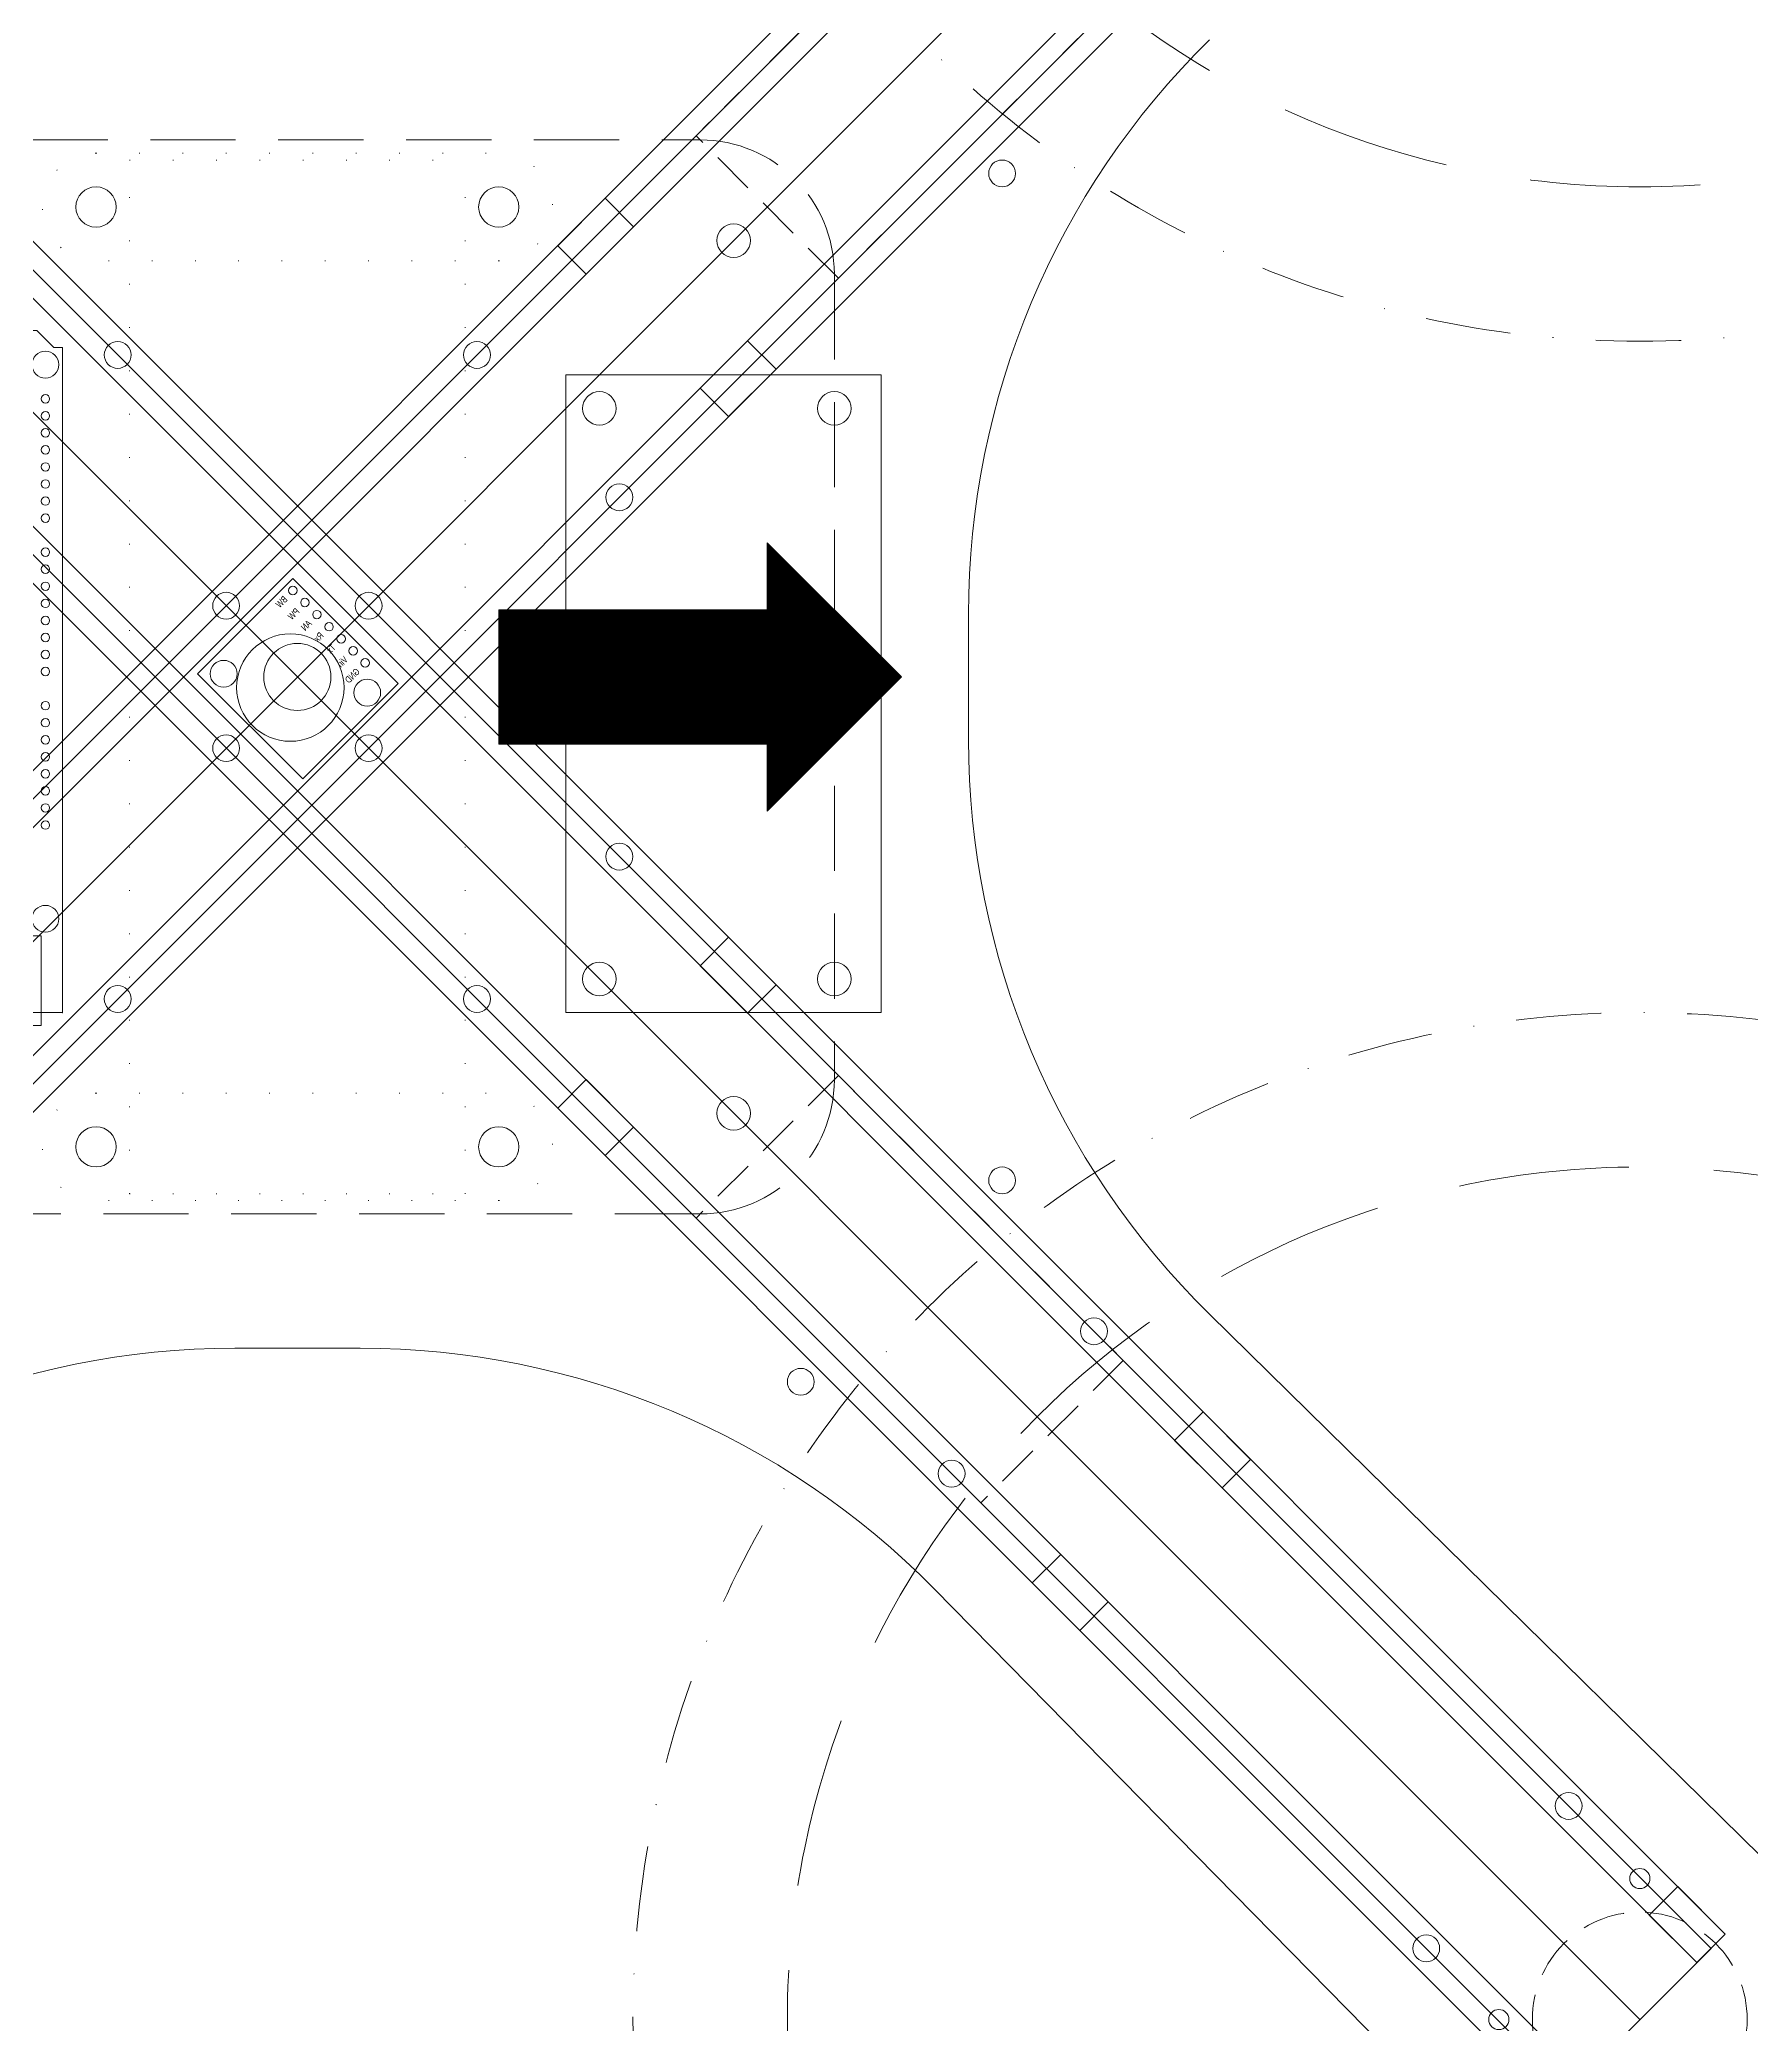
# Model space of a CAD drawing. Header units: millimetres. Extents: x -150 to 550, y -150 to 550.
# Drawn here: x 161.6 to 416.6, y -0.7 to 294.9 of the extents above; entities that cross this region are included whole.
import ezdxf

# ---------------------------------------------------------------- set-up
doc = ezdxf.new("R2010")
doc.units = ezdxf.units.MM
for name, pattern in [('DASHDOT', [25.4, 12.7, -6.35, 0, -6.35]), ('DASHED', [19.05, 12.7, -6.35]), ('DASHED2', [9.525, 6.35, -3.175]), ('DASHEDX2', [38.1, 25.4, -12.7]), ('DOT', [6.35, 0, -6.35])]:
    doc.linetypes.add(name, pattern=pattern)
doc.layers.get('0').update_dxf_attribs({"color": 9, "linetype": 'CONTINUOUS', "lineweight": 0})
for name, color, linetype, lineweight in [('ArduinoMega_Board', 2, 'CONTINUOUS', 0), ('ArduinoMega_MountingHoles', 1, 'CONTINUOUS', 0), ('ArduinoMega_Pins', 4, 'CONTINUOUS', 0), ('ArduinoMega_Ports', 3, 'CONTINUOUS', 0), ('BaseLayer', 1, 'CONTINUOUS', 0), ('BaseSupportMountings', 1, 'CONTINUOUS', 0), ('BatteryMountingHoles', 1, 'CONTINUOUS', 0), ('BatteryMountingPosition', 2, 'DOT', 0), ('BatteryPosition', 4, 'DOT', 0), ('Components', 8, 'CONTINUOUS', 0), ('ElectronicsLayerMountingHoles', 1, 'CONTINUOUS', 0), ('ElectronicsLayerPosition', 2, 'DASHED', 0), ('ESC_Position', 2, 'DASHED2', 0), ('ESC_ZipTieHoles', 1, 'CONTINUOUS', 0), ('FlightDirArrow', 7, 'CONTINUOUS', 0), ('MaxSonar-EZ24_Board', 2, 'CONTINUOUS', 0), ('MaxSonar-EZ24_Module', 3, 'CONTINUOUS', 0), ('MaxSonar-EZ24_MountingHoles', 1, 'CONTINUOUS', 0), ('MaxSonar-EZ24_Pins', 4, 'CONTINUOUS', 0), ('MotorBody', 2, 'DASHED2', 0), ('MotorMountingHoles', 1, 'CONTINUOUS', 0), ('PropGuardSpace', 4, 'DASHDOT', 0), ('PropSpace', 4, 'DASHEDX2', 0), ('SensorBoard_Board', 2, 'CONTINUOUS', 0), ('SensorBoard_MountingHoles', 1, 'CONTINUOUS', 0), ('UnderFrame_Guide', 5, 'CONTINUOUS', 0), ('WiringHoles', 1, 'CONTINUOUS', 0)]:
    doc.layers.add(name, color=color, linetype=linetype, lineweight=lineweight)
doc.styles.get("Standard").update_dxf_attribs({"font": 'txt', "width": 0.75})

# ---------------------------------------------------------------- blocks, each defined once
blk = doc.blocks.new('Battery')
at = {"layer": 'BatteryPosition'}
for p, q in [((-25, -77), (-25, 77)), ((-25, 77), (25, 77)), ((25, -77), (25, 77)), ((-25, -77), (25, -77))]:
    blk.add_line(p, q, dxfattribs=at)
blk = doc.blocks.new('Motor')
at = {"layer": 'MotorBody'}
blk.add_circle((0, 0), 16, dxfattribs=at)
at = {"layer": 'MotorMountingHoles'}
for centre in [(-14.85, 14.85), (14.85, 14.85), (-14.85, -14.85), (14.85, -14.85)]:
    blk.add_circle(centre, 1.5, dxfattribs=at)
blk = doc.blocks.new('ArduinoMega-0')
blk.add_point((0, 0))
at = {"layer": 'ArduinoMega_Board'}
for p, q in [((0, 53.3), (0, 0)), ((0, 53.3), (96.52, 53.3)), ((96.52, 53.3), (99.06, 50.8)), ((99.06, 40.64), (99.06, 50.8)), ((101.6, 38.1), (99.06, 40.64)), ((101.6, 3.81), (101.6, 38.1)), ((101.6, 3.81), (99.06, 1.27)), ((0, 0), (99.06, 0)), ((99.06, 0), (99.06, 1.27))]:
    blk.add_line(p, q, dxfattribs=at)
at = {"layer": 'ArduinoMega_MountingHoles'}
for centre in [(15.24, 50.8), (90.17, 50.8), (66.04, 35.56), (66.04, 7.62), (13.97, 2.54), (96.52, 2.54)]:
    blk.add_circle(centre, 2, dxfattribs=at)
at = {"layer": 'ArduinoMega_Pins'}
for centre in [(18.8, 50.8), (21.34, 50.8), (23.88, 50.8), (26.42, 50.8), (28.96, 50.8), (31.5, 50.8), (34.04, 50.8), (36.58, 50.8), (39.12, 50.8), (41.66, 50.8), (45.72, 50.8), (48.26, 50.8), (50.8, 50.8), (53.34, 50.8), (55.88, 50.8), (58.42, 50.8), (60.96, 50.8), (63.5, 50.8), (68.58, 50.8), (71.12, 50.8), (73.66, 50.8), (76.2, 50.8), (78.74, 50.8), (81.28, 50.8), (83.82, 50.8), (86.36, 50.8), (93.98, 50.8), (96.52, 50.8), (93.98, 48.26), (96.52, 48.26), (93.98, 45.72), (96.52, 45.72), (93.98, 43.18), (96.52, 43.18), (93.98, 40.64), (93.98, 38.1), (96.52, 40.64), (96.52, 38.1), (93.98, 35.56), (96.52, 35.56), (93.98, 33.02), (96.52, 33.02), (63.63, 30.48), (66.17, 30.48), (93.98, 30.48), (96.52, 30.48), (63.63, 27.94), (66.17, 27.94), (93.98, 27.94), (96.52, 27.94), (63.63, 25.4), (66.17, 25.4), (93.98, 25.4), (96.52, 25.4), (93.98, 22.86), (93.98, 20.32), (96.52, 22.86), (96.52, 20.32), (93.98, 17.78), (96.52, 17.78), (93.98, 15.24), (96.52, 15.24), (93.98, 12.7), (96.52, 12.7), (93.98, 10.16), (96.52, 10.16), (93.98, 7.62), (96.52, 7.62), (27.94, 2.54), (30.48, 2.54), (33.02, 2.54), (35.56, 2.54), (38.1, 2.54), (40.64, 2.54), (43.18, 2.54), (45.72, 2.54), (50.8, 2.54), (53.34, 2.54), (55.88, 2.54), (58.42, 2.54), (60.96, 2.54), (63.5, 2.54), (66.04, 2.54), (68.58, 2.54), (73.66, 2.54), (76.2, 2.54), (78.74, 2.54), (81.28, 2.54), (83.82, 2.54), (86.36, 2.54), (88.9, 2.54), (91.44, 2.54)]:
    blk.add_circle(centre, 0.635, dxfattribs=at)
at = {"layer": 'ArduinoMega_Ports'}
for p, q in [((-6.35, 44.1), (-6.35, 32.67)), ((-6.35, 44.1), (9.52, 44.1)), ((9.52, 44.1), (9.52, 32.67)), ((-6.35, 32.67), (9.52, 32.67)), ((-1.9, 3.17), (-1.9, 12.06)), ((-1.9, 12.06), (11.44, 12.06)), ((11.44, 12.06), (11.44, 3.17)), ((-1.9, 3.17), (11.44, 3.17))]:
    blk.add_line(p, q, dxfattribs=at)
blk = doc.blocks.new('MaxSonarEZ24-0')
at = {"layer": 'MaxSonar-EZ24_Board'}
for p, q in [((0, 0), (0, 22.16)), ((0, 22.16), (20.08, 22.16)), ((20.08, 0), (20.08, 22.16)), ((0, 0), (20.08, 0))]:
    blk.add_line(p, q, dxfattribs=at)
at = {"layer": 'MaxSonar-EZ24_Module'}
blk.add_circle((11.76, 10.93), 8, dxfattribs=at)
at = {"layer": 'MaxSonar-EZ24_MountingHoles'}
for centre in [(17.33, 19.41), (4.2, 2.3)]:
    blk.add_circle(centre, 2, dxfattribs=at)
at = {"layer": 'MaxSonar-EZ24_Pins'}
for centre in [(1.27, 20.89), (1.27, 18.35), (1.27, 15.81), (1.27, 13.27), (1.27, 10.73), (1.27, 8.19), (1.27, 5.65)]:
    blk.add_circle(centre, 0.635, dxfattribs=at)
at = {"layer": 'MaxSonar-EZ24_Pins', "char_height": 1, "width": 100, "attachment_point": 4}
for s, insert in [('BW', (2.77, 20.89)), ('PW', (2.77, 18.35)), ('AN', (2.77, 15.81)), ('Rx', (2.77, 13.27)), ('Tx', (2.77, 10.73)), ('Vin', (2.77, 8.19)), ('GND', (2.77, 5.65))]:
    blk.add_mtext(s, dxfattribs=dict(at, insert=insert))
blk = doc.blocks.new('ESC')
at = {"layer": 'ESC_Position'}
for p, q in [((-32.43, 12.43), (-11.21, 33.64)), ((31.21, -8.79), (-11.21, 33.64)), ((10, -30), (-32.43, 12.43)), ((10, -30), (31.21, -8.79))]:
    blk.add_line(p, q, dxfattribs=at)
blk = doc.blocks.new('SensorBoard')
at = {"layer": 'SensorBoard_Board'}
for p, q in [((0, 0), (0, 95)), ((0, 95), (47, 95)), ((47, 0), (47, 95)), ((0, 0), (47, 0))]:
    blk.add_line(p, q, dxfattribs=at)
at = {"layer": 'SensorBoard_MountingHoles'}
for centre in [(5, 90), (40, 90), (5, 5), (40, 5)]:
    blk.add_circle(centre, 2.5, dxfattribs=at)

msp = doc.modelspace()

# ---------------------------------------------------------------- hatches: boundary and pattern name
at = {"layer": 'FlightDirArrow'}
h = msp.add_hatch(dxfattribs=at)
h.set_pattern_fill('ansi31', color=256, scale=0.5, style=0)
h.set_pattern_definition([(45, (0, 0), (-0.088388348, 0.088388348), [])])
h.paths.add_polyline_path([(290, 200), (270, 220), (270, 210), (230, 210), (230, 190), (270, 190), (270, 180)])

# ---------------------------------------------------------------- linework, layer by layer
at = {"layer": 'BaseLayer'}
for p, q in [((300, 209.34), (300, 190.66)), ((421.03, 21.4), (335.89, 105.07)), ((209.34, 100), (190.66, 100)), ((378.6, -21.03), (294.93, 64.11))]:
    msp.add_line(p, q, dxfattribs=at)
for centre, radius, start, end in [((420, 209.34), 120, 134.5032, 180), ((420, 190.66), 120, 180, 225.4968), ((190.66, -20), 120, 90, 135.4968), ((209.34, -20), 120, 44.5032, 90), ((400, 0), 30, 224.5032, 45.4968)]:
    msp.add_arc(centre, radius, start, end, dxfattribs=at)
at = {"layer": 'BaseSupportMountings'}
for p, q in [((245.85, 271.31), (238.78, 264.24)), ((250.09, 267.06), (245.85, 271.31)), ((250.09, 267.06), (243.02, 259.99)), ((238.78, 264.24), (243.02, 259.99)), ((267.06, 250.09), (259.99, 243.02)), ((271.31, 245.85), (267.06, 250.09)), ((271.31, 245.85), (264.24, 238.78)), ((259.99, 243.02), (264.24, 238.78)), ((259.99, 156.98), (264.24, 161.22)), ((271.31, 154.15), (264.24, 161.22)), ((267.06, 149.91), (259.99, 156.98)), ((271.31, 154.15), (267.06, 149.91)), ((238.78, 135.76), (243.02, 140.01)), ((250.09, 132.94), (243.02, 140.01)), ((245.85, 128.69), (238.78, 135.76)), ((250.09, 132.94), (245.85, 128.69)), ((330.7, 86.27), (334.95, 90.51)), ((334.95, 90.51), (342.02, 83.44)), ((337.77, 79.2), (330.7, 86.27)), ((342.02, 83.44), (337.77, 79.2)), ((309.49, 65.05), (313.73, 69.3)), ((313.73, 69.3), (320.8, 62.23)), ((316.56, 57.98), (309.49, 65.05)), ((320.8, 62.23), (316.56, 57.98)), ((401.41, 15.56), (405.66, 19.8)), ((412.73, 12.73), (405.66, 19.8)), ((408.49, 8.49), (401.41, 15.56)), ((412.73, 12.73), (408.49, 8.49))]:
    msp.add_line(p, q, dxfattribs=at)
for centre in [(173.24, 247.97), (226.76, 247.97), (247.97, 226.76), (189.39, 210.61), (210.61, 210.61), (189.39, 189.39), (210.61, 189.39), (247.97, 173.24), (173.24, 152.03), (226.76, 152.03), (318.68, 102.53), (297.47, 81.32), (389.39, 31.82), (368.18, 10.61)]:
    msp.add_circle(centre, 2, dxfattribs=at)
at = {"layer": 'BatteryMountingHoles'}
for centre in [(170, 270), (230, 270), (170, 130), (230, 130)]:
    msp.add_circle(centre, 3, dxfattribs=at)
at = {"layer": 'BatteryMountingPosition'}
for p, q in [((170, 278), (230, 278)), ((230, 262), (170, 262)), ((170, 138), (230, 138)), ((230, 122), (170, 122))]:
    msp.add_line(p, q, dxfattribs=at)
for centre, start, end in [((170, 270), 90, 270), ((230, 270), 270, 90), ((170, 130), 90, 270), ((230, 130), 270, 90)]:
    msp.add_arc(centre, 8, start, end, dxfattribs=at)
at = {"layer": 'ElectronicsLayerMountingHoles'}
for centre in [(265, 265), (265, 135)]:
    msp.add_circle(centre, 2.5, dxfattribs=at)
at = {"layer": 'ElectronicsLayerPosition'}
for p, q in [((140, 280), (260, 280)), ((280, 260), (280, 140)), ((260, 120), (140, 120))]:
    msp.add_line(p, q, dxfattribs=at)
for centre, start, end in [((260, 260), 0, 90), ((260, 140), 270, 0)]:
    msp.add_arc(centre, 20, start, end, dxfattribs=at)
at = {"layer": 'ESC_ZipTieHoles'}
for centre in [(305, 275), (305, 125), (275, 95)]:
    msp.add_circle(centre, 2, dxfattribs=at)
at = {"layer": 'FlightDirArrow'}
for p, q in [((290, 200), (270, 220)), ((270, 210), (270, 220)), ((230, 190), (230, 210)), ((230, 210), (270, 210)), ((290, 200), (270, 180)), ((270, 190), (230, 190)), ((270, 180), (270, 190))]:
    msp.add_line(p, q, dxfattribs=at)
at = {"layer": 'PropGuardSpace'}
for centre in [(400, 400), (400, 0)]:
    msp.add_circle(centre, 150, dxfattribs=at)
at = {"layer": 'PropSpace'}
for centre in [(400, 400), (400, 0)]:
    msp.add_circle(centre, 127, dxfattribs=at)
at = {"layer": 'UnderFrame_Guide'}
for p, q in [((387.27, 412.73), (-12.73, 12.73)), ((412.73, 12.73), (12.73, 412.73)), ((389.39, 410.61), (-10.61, 10.61)), ((391.51, 408.49), (-8.49, 8.49)), ((408.49, 8.49), (8.49, 408.49)), ((410.61, 10.61), (10.61, 410.61)), ((0, 400), (400, 0)), ((0, 0), (400, 400)), ((-8.49, 391.51), (391.51, -8.49)), ((8.49, -8.49), (408.49, 391.51)), ((-10.61, 389.39), (389.39, -10.61)), ((10.61, -10.61), (410.61, 389.39)), ((-12.73, 387.27), (387.27, -12.73)), ((12.73, -12.73), (412.73, 387.27)), ((389.39, -10.61), (410.61, 10.61))]:
    msp.add_line(p, q, dxfattribs=at)
at = {"layer": 'WiringHoles'}
msp.add_circle((200, 200), 5, dxfattribs=at)

# ---------------------------------------------------------------- block references
at = {"layer": 'BatteryPosition'}
msp.add_blockref('Battery', (200, 200), dxfattribs=at)
at = {"layer": 'Components'}
for name, p, rotation in [('ESC', (293.03, 291.82), 90), ('ArduinoMega-0', (165, 150), 90), ('ESC', (290.61, 110.61), 180), ('Motor', (400, 0), 45)]:
    msp.add_blockref(name, p, dxfattribs=dict(at, rotation=rotation))
at = {"layer": 'Components', "yscale": -1, "rotation": 224.99999999999986}
msp.add_blockref('MaxSonarEZ24-0', (215, 199), dxfattribs=at)
at = {"layer": 'SensorBoard_MountingHoles'}
msp.add_blockref('SensorBoard', (240, 150), dxfattribs=at)

doc.saveas('drawing.dxf')
